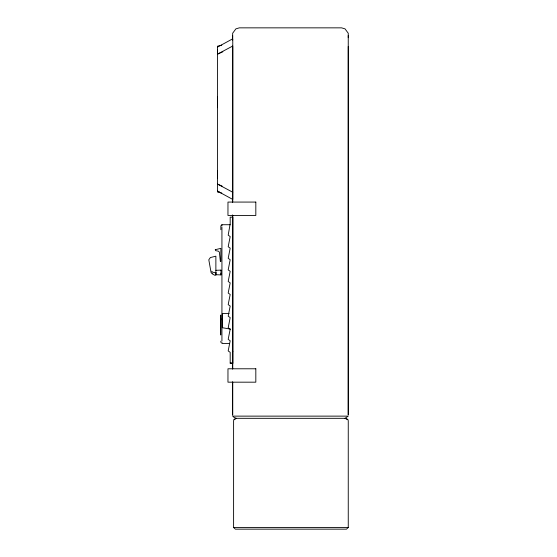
<?xml version="1.0" encoding="UTF-8"?>
<svg xmlns="http://www.w3.org/2000/svg" width="557" height="557" viewBox="0 0 557 557"><rect width="100%" height="100%" fill="white"/><g stroke="black" fill="none" stroke-linecap="round" stroke-linejoin="round"><path stroke-width="0.84" d="M217.536 178.122L217.536 170.686M217.536 107.703L217.536 96.57M222.87 51.773L217.536 54.12L217.536 49.74M211.033 272.366L208.812 259.785L210.365 257.557L215.872 256.178L215.872 270.855L216.005 270.312L220.969 270.117L220.969 274.9L216.005 274.705L215.872 274.26M221.93 340.947L221.93 227.298M348.257 46.433L348.243 415.028L348.25 33.225L345.027 28.867L341.58 27.85L239.336 27.85L235.89 28.867L232.659 33.225L232.659 40.083M232.659 37.702L232.666 35.578M220.823 334.973L220.823 315.088M235.618 418.697L234.072 419.456L233.599 420.646L233.599 527.472L235.36 529.15L346.503 529.15L348.257 527.472L348.257 420.646L347.791 419.456L345.006 418.321L236.391 418.321L234.058 417.367L232.673 416.128L348.243 416.128L345.006 418.321L347.791 419.456M230.229 224.722L221.93 224.722L220.851 225.877L220.851 229.714M217.536 47.073L232.77 38.788L232.77 199.441L217.536 191.148L219.138 191.622M217.536 54.12L232.77 46.008M234.072 419.456L236.391 418.321M221.77 45.18L217.536 46.175L217.536 192.047L221.77 193.042M220.502 319.655L221.38 319.641L221.24 319.126M215.872 272.867L212.384 272.129L211.792 271.168M229.143 313.514L222.32 313.514L222.32 327.711L230.507 329.124M229.4 343.53L221.93 343.53L221.93 342.242M230.18 363.136L232.868 363.136M233.599 527.472L348.257 527.472M222.111 186.087L217.536 184.102L232.77 192.249M212.384 273.835L214.584 275.193L215.872 275.193L215.872 271.774L216.005 274.705M211.214 272.763L212.28 273.835M348.25 35.578L348.257 37.702M220.969 270.117L220.969 270.57M220.969 273.243L220.969 274.9M221.93 224.722L221.93 226.01M220.851 341.19L220.851 342.374M220.502 315.283L220.502 334.771M232.666 381.991L232.666 415.028L232.666 381.991M232.666 215.086L232.666 368.95L232.666 215.086M232.666 46.433L232.666 202.045L232.666 46.433M232.868 351.634L232.868 363.136L230.18 363.136L230.18 352.323L228.189 350.938L230.18 340.752L228.189 339.359L230.18 329.173L228.189 327.788L230.18 317.594L228.189 316.209L230.18 306.023L228.189 304.637L230.18 294.444L228.189 293.059L230.18 282.872L228.189 281.48L230.18 271.294L228.189 269.908L230.18 259.715L228.189 258.33L230.18 248.143L228.189 246.758L230.18 236.565L228.189 235.179L230.18 223.761L230.18 217.167L232.868 217.167L232.868 351.634M215.28 249.682L215.636 250.643L218.441 251.186L219.367 252.112L220.363 261.435L220.857 261.435L220.857 248.373L215.28 249.682M255.823 202.073L227.973 202.073L227.959 215.468L255.823 215.468L255.823 202.073M255.823 368.783L227.973 368.783L227.959 382.179L255.823 382.179L255.823 368.783"/></g></svg>
